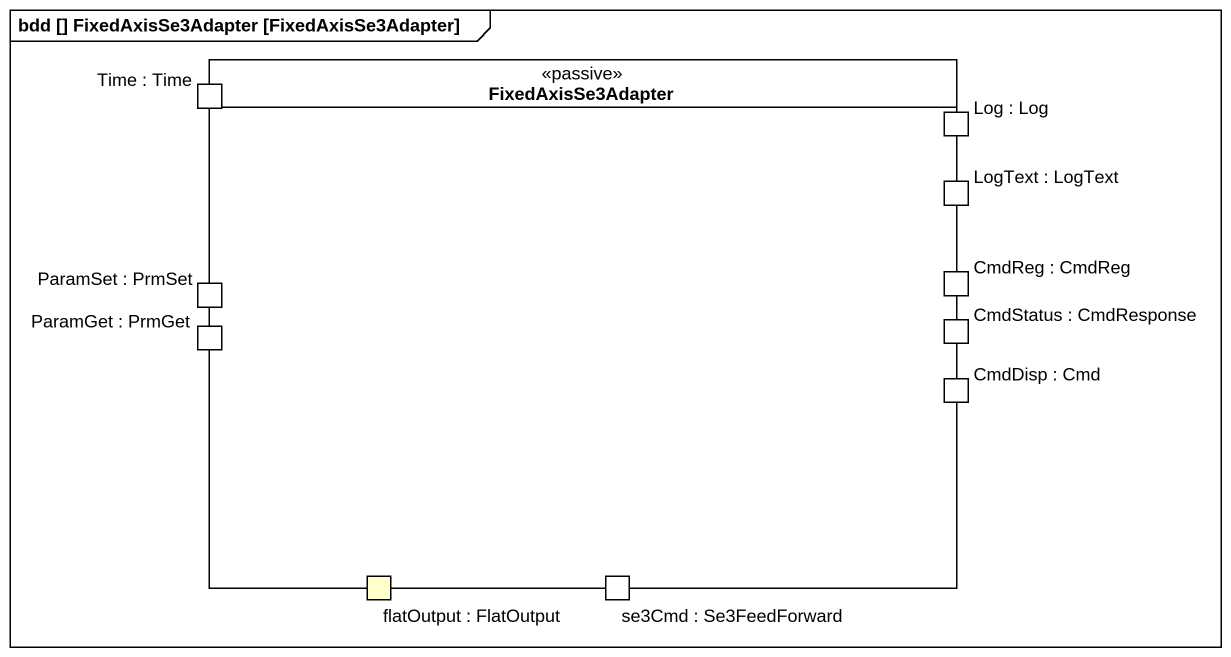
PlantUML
@startuml
mainframe bdd [] FixedAxisSe3Adapter [FixedAxisSe3Adapter]
rectangle FixedAxisSe3Adapter <<passive>> {
  port "Time : Time" as Time_Time
  port "Log : Log" as Log_Log
  port "LogText : LogText" as LogText_LogText
  port "ParamSet : PrmSet" as ParamSet_PrmSet
  port "CmdReg : CmdReg" as CmdReg_CmdReg
  port "ParamGet : PrmGet" as ParamGet_PrmGet
  port "CmdStatus : CmdResponse" as CmdStatus_CmdResponse
  port "CmdDisp : Cmd" as CmdDisp_Cmd
  port "flatOutput : FlatOutput" as flatOutput_FlatOutput #FFFFCC
  port "se3Cmd : Se3FeedForward" as se3Cmd_Se3FeedForward
}
@enduml
